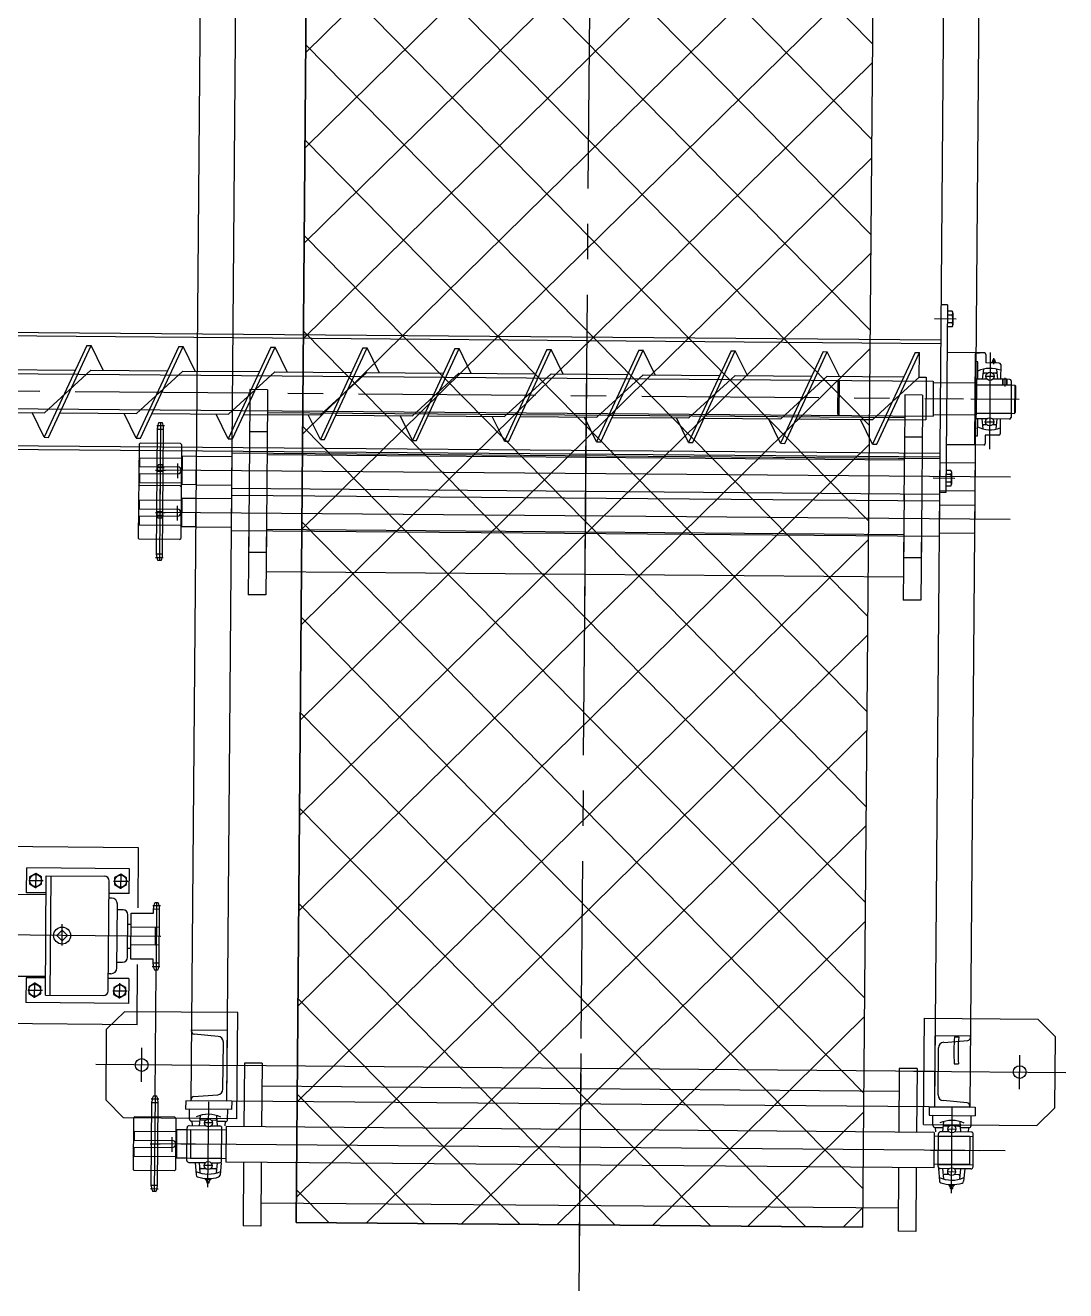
# Model space of a CAD drawing. Header units: millimetres. Extents: x 10462777 to 22643323, y 453826 to 1389191.
# Drawn here: x 11229375 to 11230844, y 600805 to 602592 of the extents above; entities that cross this region are included whole.
import ezdxf

# ---------------------------------------------------------------- set-up
doc = ezdxf.new("R2010")
doc.units = ezdxf.units.MM
doc.header["$LTSCALE"] = 200
doc.header["$MEASUREMENT"] = 0
doc.linetypes.add('CENTER', pattern=[2, 1.25, -0.25, 0.25, -0.25])
doc.layers.get('0').update_dxf_attribs({"linetype": 'CONTINUOUS'})
for name, color, linetype in [('1', 1, 'CENTER'), ('2', 2, 'CONTINUOUS'), ('4', 4, 'CONTINUOUS'), ('5', 4, 'CONTINUOUS'), ('CL', 3, 'CONTINUOUS'), ('panel', 4, 'CONTINUOUS')]:
    doc.layers.add(name, color=color, linetype=linetype)

# ---------------------------------------------------------------- blocks, each defined once
blk = doc.blocks.new('RS50-17NT')
for p, q in [((39.3, 0), (-39.3, 0)), ((-38.1, 0), (-38.1, -8.7)), ((-12.5, 0), (-12.5, -40)), ((12.5, 0), (12.5, -40)), ((38.1, 0), (38.1, -8.7)), ((-47.2, -2), (-47.2, -6.7)), ((-32.5, -8.7), (-39.3, -8.7)), ((-32.5, -40), (-32.5, -8.7)), ((39.3, -8.7), (32.5, -8.7)), ((32.5, -8.7), (32.5, -40)), ((47.2, -6.7), (47.2, -2)), ((32.5, -40), (-32.5, -40))]:
    blk.add_line(p, q)
for centre, start, end in [((-39.3, -16.9), 90, 117.8693), ((39.3, -16.9), 62.1307, 90), ((-39.3, 8.2), 242.1307, 270), ((39.3, 8.2), 270, 297.8693)]:
    blk.add_arc(centre, 16.9, start, end)
at = {"layer": '1'}
blk.add_line((-47.2, -4.4), (47.2, -4.4), dxfattribs=at)
at = {"layer": 'CL'}
for p, q in [((-43.2, 1), (-43.2, -9.7)), ((0, 2), (0, -42)), ((43.2, 1), (43.2, -9.7))]:
    blk.add_line(p, q, dxfattribs=at)
blk = doc.blocks.new('shot mc')
at = {"color": 2}
for p, q in [((13134439.1, -239345.8), (13134357.8, -249258.9)), ((13135239, -239352.3), (13135157.8, -249265.4))]:
    blk.add_line(p, q, dxfattribs=at)
for p, q in [((13134357.8, -249258.9), (13134374.6, -247217)), ((13135174.5, -247223.6), (13135157.8, -249265.4)), ((13134223.2, -247387), (13134209.2, -249086.9)), ((13134273.2, -247387.4), (13134259.2, -249087.3)), ((13135273.1, -247395.6), (13135259.2, -249095.5)), ((13135323.1, -247396), (13135309.2, -249095.9)), ((13135268.1, -248013), (13133472.1, -247998.3)), ((13134452, -248023.9), (13134391.9, -248153.4)), ((13134397.9, -248153.4), (13134458, -248023.9)), ((13134452, -248023.9), (13134458, -248023.9)), ((13134475, -248058.8), (13134458, -248023.9)), ((13134582, -248025), (13134521.9, -248154.5)), ((13134527.9, -248154.5), (13134588, -248025)), ((13134582, -248025), (13134588, -248025)), ((13134605, -248059.9), (13134588, -248025)), ((13134711.9, -248026), (13134651.9, -248155.5)), ((13134657.9, -248155.6), (13134717.9, -248026.1)), ((13134711.9, -248026), (13134717.9, -248026.1)), ((13134735, -248061), (13134717.9, -248026.1)), ((13134841.9, -248027.1), (13134781.9, -248156.6)), ((13134787.9, -248156.6), (13134847.9, -248027.1)), ((13134841.9, -248027.1), (13134847.9, -248027.1)), ((13134865, -248062), (13134847.9, -248027.1)), ((13134971.9, -248028.1), (13134911.9, -248157.7)), ((13134917.9, -248157.7), (13134977.9, -248028.2)), ((13134971.9, -248028.1), (13134977.9, -248028.2)), ((13134995, -248063.1), (13134977.9, -248028.2)), ((13135101.9, -248029.2), (13135041.9, -248158.7)), ((13135047.9, -248158.8), (13135107.9, -248029.3)), ((13135101.9, -248029.2), (13135107.9, -248029.3)), ((13135125, -248064.2), (13135107.9, -248029.3)), ((13134327.7, -248057.6), (13134435.9, -248058.5)), ((13134392.2, -248118.7), (13134457.7, -248058.7)), ((13134457.7, -248058.7), (13134565.9, -248059.6)), ((13134522.2, -248119.7), (13134587.7, -248059.8)), ((13134587.7, -248059.8), (13134695.9, -248060.6)), ((13134652.2, -248120.8), (13134717.7, -248060.8)), ((13134717.7, -248060.8), (13134825.9, -248061.7)), ((13134782.2, -248121.8), (13134847.7, -248061.9)), ((13134847.7, -248061.9), (13134955.9, -248062.8)), ((13134912.2, -248122.9), (13134977.7, -248062.9)), ((13134977.7, -248062.9), (13135085.9, -248063.8)), ((13135042.2, -248124), (13135107.6, -248064)), ((13135107.6, -248064), (13135157.6, -248064.4)), ((13134284, -248117.8), (13134392.2, -248118.7)), ((13134391.9, -248153.4), (13134374.8, -248118.5)), ((13134413.9, -248118.8), (13134522.2, -248119.7)), ((13134521.9, -248154.5), (13134504.8, -248119.6)), ((13134543.9, -248119.9), (13134652.2, -248120.8)), ((13134651.9, -248155.5), (13134634.8, -248120.6)), ((13134673.9, -248121), (13134782.2, -248121.8)), ((13134781.9, -248156.6), (13134764.8, -248121.7)), ((13134803.9, -248122), (13134912.2, -248122.9)), ((13134911.9, -248157.7), (13134894.8, -248122.8)), ((13134933.9, -248123.1), (13135042.2, -248124)), ((13135041.9, -248158.7), (13135024.8, -248123.8)), ((13135063.9, -248124.2), (13135157.2, -248124.9)), ((13134160.9, -248256.4), (13134161.8, -248137)), ((13134161.8, -248138.5), (13134170.5, -248138.5)), ((13134163.9, -248129.1), (13134168.6, -248129.2)), ((13134169.5, -248256.5), (13134170.5, -248137.1)), ((13134135.8, -248160), (13134134.7, -248292.6)), ((13134137.3, -248158.5), (13134135.8, -248160)), ((13134195.8, -248160.5), (13134194.3, -248159)), ((13134195.8, -248160.5), (13134194.7, -248293.1)), ((13134391.9, -248153.4), (13134397.9, -248153.4)), ((13134521.9, -248154.5), (13134527.9, -248154.5)), ((13134651.9, -248155.5), (13134657.9, -248155.6)), ((13134781.9, -248156.6), (13134787.9, -248156.6)), ((13134911.9, -248157.7), (13134917.9, -248157.7)), ((13135041.9, -248158.7), (13135047.9, -248158.8)), ((13135266.7, -248178.2), (13133470.8, -248163.5)), ((13134196.7, -248177), (13134195.7, -248178)), ((13134196.7, -248177), (13134196.4, -248217)), ((13134216.7, -248177.2), (13134196.7, -248177)), ((13134160.4, -248316), (13134161.3, -248196.7)), ((13134161.3, -248198.1), (13134170, -248198.2)), ((13134163.4, -248188.8), (13134168.1, -248188.8)), ((13134169.1, -248316.1), (13134170, -248196.7)), ((13134196.4, -248217), (13134195.4, -248216)), ((13134136.9, -248218.1), (13134135.3, -248219.6)), ((13134195.3, -248220.1), (13134193.9, -248218.6)), ((13134216.4, -248217.2), (13134196.4, -248217)), ((13134196.2, -248236.6), (13134195.2, -248237.6)), ((13134196.2, -248236.6), (13134195.9, -248276.6)), ((13134216.2, -248236.8), (13134196.2, -248236.6)), ((13134160.9, -248255), (13134169.6, -248255)), ((13134167.5, -248264.4), (13134162.7, -248264.3)), ((13134195.9, -248276.6), (13134194.9, -248275.6)), ((13134215.9, -248276.8), (13134195.9, -248276.6)), ((13134136.2, -248294.1), (13134134.7, -248292.6)), ((13134193.2, -248294.6), (13134194.7, -248293.1)), ((13134160.4, -248314.6), (13134169.1, -248314.7)), ((13134167, -248324), (13134162.3, -248324)), ((13134135.2, -248729.6), (13133915.2, -248727.8)), ((13134134.5, -248814.6), (13134135.2, -248729.6)), ((13133977.1, -248793.3), (13133977.4, -248758.3)), ((13134122.4, -248759.5), (13133977.4, -248758.3)), ((13134003.5, -248937.8), (13134004.8, -248769.2)), ((13134004.8, -248769.2), (13134086.7, -248769.8)), ((13134004.8, -248769.2), (13134086.7, -248769.8)), ((13134010.4, -248937.9), (13134011.8, -248769.2)), ((13134122.1, -248794.5), (13134122.4, -248759.5)), ((13134092.3, -248931.6), (13134093.5, -248776.8)), ((13133956.1, -248795.4), (13134004.6, -248795.8)), ((13134004.6, -248793.5), (13133977.1, -248793.3)), ((13134122.1, -248794.5), (13134093.4, -248794.2)), ((13134097, -248800.9), (13134093.4, -248800.9)), ((13134104.6, -248899.3), (13134105.3, -248809.4)), ((13134113.3, -248817.4), (13134105.2, -248817.3)), ((13134119.6, -248884.3), (13134120.1, -248824.4)), ((13134120, -248837.4), (13134124.3, -248837.5)), ((13134119.7, -248871.5), (13134124, -248871.5)), ((13134104.6, -248891.1), (13134112.7, -248891.2)), ((13134133.1, -248979.6), (13134133.8, -248894.6)), ((13133955.2, -248910.8), (13134003.7, -248911.2)), ((13133976.2, -248913.3), (13133975.9, -248948.3)), ((13134003.7, -248913.5), (13133976.2, -248913.3)), ((13134096.1, -248907.6), (13134092.5, -248907.6)), ((13134121.2, -248914.5), (13134092.4, -248914.2)), ((13134121.2, -248914.5), (13134120.9, -248949.5)), ((13134120.9, -248949.5), (13133975.9, -248948.3)), ((13134003.5, -248937.8), (13134085.3, -248938.5)), ((13134003.5, -248937.8), (13134085.3, -248938.5)), ((13134090.1, -248986), (13134115.3, -248961.2)), ((13134275.3, -248962.5), (13134115.3, -248961.2)), ((13134274, -249112.5), (13134275.3, -248962.5)), ((13134133.1, -248979.6), (13133783.1, -248976.7)), ((13135244, -249120.4), (13135245.2, -248970.4)), ((13135245.2, -248970.4), (13135405.2, -248971.7)), ((13135430, -248996.9), (13135405.2, -248971.7)), ((13134089.2, -249085.9), (13134090.1, -248986)), ((13134210, -248988.8), (13134210.1, -248986.9)), ((13134210.1, -248986.9), (13134260.1, -248987.3)), ((13134247.7, -248996.1), (13134213.7, -248992.8)), ((13134260.1, -248987.3), (13134259.2, -249087.3)), ((13135260, -248995.5), (13135259.2, -249095.5)), ((13135310, -248995.9), (13135260, -248995.5)), ((13135272.3, -249004.5), (13135306.3, -249001.8)), ((13135310, -248997.8), (13135310, -248995.9)), ((13135429.2, -249096.9), (13135430, -248996.9)), ((13134254.4, -249070.5), (13134254.9, -249004.1)), ((13135264.3, -249078.8), (13135264.9, -249012.4)), ((13135259.6, -249045.5), (13134259.6, -249037.3)), ((13134089.2, -249085.9), (13134114, -249111.2)), ((13134153.1, -249207.4), (13134154, -249088)), ((13134154, -249089.4), (13134162.7, -249089.5)), ((13134156.1, -249080.1), (13134160.8, -249080.1)), ((13134161.8, -249207.4), (13134162.7, -249088.1)), ((13134201.7, -249086.9), (13134201.6, -249098.9)), ((13134266.7, -249087.4), (13134201.7, -249086.9)), ((13134209.2, -249086.9), (13134209.3, -249085.1)), ((13135309.2, -249095.9), (13134209.2, -249086.9)), ((13134259.2, -249087.3), (13134209.2, -249086.9)), ((13134212.9, -249081.1), (13134247, -249078.4)), ((13134266.7, -249087.4), (13134266.6, -249099.4)), ((13135305.6, -249090.1), (13135271.6, -249086.8)), ((13134129.5, -249109.5), (13134128, -249111)), ((13134188, -249111.5), (13134186.5, -249109.9)), ((13134266.6, -249099.4), (13134201.6, -249098.9)), ((13135251.7, -249095.5), (13135251.6, -249107.5)), ((13135251.6, -249107.5), (13135316.6, -249108)), ((13135251.7, -249095.5), (13135316.7, -249096)), ((13135259.2, -249095.5), (13135309.2, -249095.9)), ((13135309.2, -249095.9), (13135309.2, -249094.1)), ((13135316.7, -249096), (13135316.6, -249108)), ((13135429.2, -249096.9), (13135404, -249121.7)), ((13134274, -249112.5), (13134114, -249111.2)), ((13134128, -249111), (13134127.4, -249184)), ((13134188, -249111.5), (13134187.4, -249184.5)), ((13134188.9, -249128), (13134187.9, -249129)), ((13134188.9, -249128), (13134188.6, -249168)), ((13134203.7, -249128.1), (13134188.9, -249128)), ((13135244, -249120.4), (13135404, -249121.7)), ((13134188.6, -249168), (13134187.6, -249167)), ((13134203.4, -249168.1), (13134188.6, -249168)), ((13134128.9, -249185.5), (13134127.4, -249184)), ((13134185.9, -249185.9), (13134187.4, -249184.5)), ((13134153.1, -249205.9), (13134161.8, -249206)), ((13134159.7, -249215.3), (13134155, -249215.3)), ((13135157.8, -249265.4), (13134357.8, -249258.9))]:
    blk.add_line(p, q)
at = {"color": 3}
for p, q in [((13135316.9, -248033), (13135315.9, -248159)), ((13135329.9, -248031.1), (13135318.9, -248031)), ((13135331.9, -248033.1), (13135331.8, -248045.1)), ((13135320.6, -248043.5), (13135316.8, -248043.4)), ((13135320.4, -248068), (13135320.6, -248043.5)), ((13135328.6, -248053.8), (13135326.8, -248068.1)), ((13135350.8, -248045.3), (13135331.8, -248045.1)), ((13135340.3, -248045.2), (13135340.3, -248044.3)), ((13135340.6, -248044), (13135343.2, -248044.1)), ((13135341.7, -248044.3), (13135341.7, -248045.2)), ((13135342.4, -248040.2), (13135343.2, -248040.2)), ((13135344, -248040.2), (13135343.2, -248040.2)), ((13135345.8, -248044.1), (13135343.2, -248044.1)), ((13135344.6, -248044.3), (13135344.6, -248045.2)), ((13135346, -248045.2), (13135346, -248044.3)), ((13135346.8, -248053.8), (13135348.4, -248068.2)), ((13135352.8, -248047.3), (13135352.6, -248068.3)), ((13135318.6, -248068), (13135318.6, -248076)), ((13135333.7, -248068.1), (13135318.6, -248068)), ((13135333.7, -248059.7), (13135329.6, -248059.7)), ((13135355.6, -248068.3), (13135341.6, -248068.2)), ((13135345.8, -248059.8), (13135341.7, -248059.8)), ((13135355.6, -248076.3), (13135355.6, -248067.7)), ((13135355.6, -248067.7), (13135361.5, -248067.7)), ((13135356.2, -248076.3), (13135356.2, -248067.7)), ((13135360.9, -248067.7), (13135360.8, -248076.3)), ((13135361.5, -248067.7), (13135361.4, -248076.3)), ((13135365.8, -248068.4), (13135361.5, -248068.3)), ((13135367.8, -248070.4), (13135367.4, -248122.4)), ((13135367.8, -248076.4), (13135316.6, -248076)), ((13135367.4, -248116.4), (13135316.2, -248116)), ((13135318.2, -248124), (13135318.2, -248116)), ((13135333.2, -248124.1), (13135318.2, -248124)), ((13135320, -248124), (13135319.8, -248148.5)), ((13135327.9, -248138.3), (13135326.4, -248124.1)), ((13135365.4, -248124.4), (13135341.1, -248124.2)), ((13135346.2, -248138.6), (13135348, -248124.2)), ((13135352.2, -248124.3), (13135352, -248145.3)), ((13135333.1, -248132.5), (13135329, -248132.5)), ((13135345.2, -248132.6), (13135341.1, -248132.6)), ((13135319.8, -248148.5), (13135316, -248148.5)), ((13135328.9, -248161.1), (13135317.9, -248161)), ((13135331, -248147.1), (13135330.9, -248159.1)), ((13135350, -248147.3), (13135331, -248147.1)), ((13134207, -249112.9), (13134207.1, -249098.9)), ((13134261.1, -249099.4), (13134207.1, -249098.9)), ((13134221.2, -249122.2), (13134222.6, -249107.6)), ((13134246.7, -249122.4), (13134245.5, -249107.8)), ((13134261, -249113.4), (13134261.1, -249099.4)), ((13135257, -249121.5), (13135257.1, -249107.5)), ((13135257.1, -249107.5), (13135311.1, -249108)), ((13135311, -249122), (13135311.1, -249108)), ((13134203.3, -249171.1), (13134203.7, -249125.1)), ((13134206.7, -249122.1), (13134230.2, -249122.3)), ((13134221.8, -249116), (13134210, -249115.9)), ((13134210.4, -249115.9), (13134210.9, -249122.1)), ((13134224.2, -249114), (13134230.3, -249114.1)), ((13134237.7, -249122.4), (13134249.9, -249122.5)), ((13134237.7, -249122.4), (13134249.9, -249122.5)), ((13134237.8, -249114.1), (13134243.9, -249114.2)), ((13134258, -249116.3), (13134246.2, -249116.2)), ((13134252.5, -249171.5), (13134252.9, -249125.5)), ((13134257.6, -249116.3), (13134257, -249122.5)), ((13135260, -249124.5), (13135271.8, -249124.6)), ((13135260.4, -249124.5), (13135260.9, -249130.8)), ((13135271.2, -249130.8), (13135272.6, -249116.2)), ((13135280.2, -249122.7), (13135274.1, -249122.6)), ((13135293.8, -249122.8), (13135287.7, -249122.7)), ((13135296.7, -249131), (13135295.5, -249116.4)), ((13135296.2, -249124.8), (13135308, -249124.9)), ((13135307.5, -249124.9), (13135306.9, -249131.1)), ((13134252.9, -249128.5), (13134203.7, -249128.1)), ((13135264.5, -249179.8), (13135264.9, -249133.8)), ((13135264.9, -249136.8), (13135314.1, -249137.2)), ((13135280.2, -249130.9), (13135267.9, -249130.8)), ((13135280.2, -249130.9), (13135267.9, -249130.8)), ((13135311.1, -249131.2), (13135287.7, -249131)), ((13135313.7, -249180.2), (13135314.1, -249134.2)), ((13134252.6, -249168.5), (13134203.4, -249168.1)), ((13134206.3, -249174.1), (13134229.8, -249174.3)), ((13134215, -249174.2), (13134216.4, -249191.7)), ((13134220.8, -249174.2), (13134221.9, -249188.9)), ((13134237.3, -249174.4), (13134249.5, -249174.5)), ((13134246.3, -249174.4), (13134244.9, -249189.1)), ((13134252, -249174.5), (13134250.3, -249192)), ((13135264.5, -249176.8), (13135313.7, -249177.2)), ((13134223.6, -249182.5), (13134229.7, -249182.6)), ((13134229.4, -249196.6), (13134229.4, -249197.8)), ((13134229.7, -249198.1), (13134233.3, -249198.1)), ((13134231.3, -249197.8), (13134231.3, -249196.7)), ((13134236.9, -249198.2), (13134233.3, -249198.1)), ((13134235.4, -249197.9), (13134235.4, -249196.8)), ((13134237.2, -249182.6), (13134243.3, -249182.7)), ((13134237.2, -249196.6), (13134237.2, -249197.9)), ((13135265, -249182.8), (13135266.4, -249200.3)), ((13135279.7, -249182.9), (13135267.5, -249182.8)), ((13135270.7, -249182.8), (13135271.9, -249197.5)), ((13135279.7, -249191.2), (13135273.6, -249191.1)), ((13135310.7, -249183.2), (13135287.2, -249183)), ((13135293.3, -249191.3), (13135287.2, -249191.2)), ((13135296.2, -249183), (13135294.8, -249197.7)), ((13135302, -249183.1), (13135300.3, -249200.6)), ((13134232.1, -249203.4), (13134233.2, -249203.4)), ((13134234.3, -249203.4), (13134233.2, -249203.4)), ((13135279.5, -249205.2), (13135279.5, -249206.4)), ((13135279.8, -249206.7), (13135283.3, -249206.7)), ((13135281.2, -249206.4), (13135281.3, -249205.4)), ((13135282.2, -249212), (13135283.3, -249212)), ((13135286.9, -249206.8), (13135283.3, -249206.7)), ((13135284.4, -249212), (13135283.3, -249212)), ((13135285.3, -249206.5), (13135285.3, -249205.4)), ((13135287.2, -249205.2), (13135287.2, -249206.5))]:
    blk.add_line(p, q, dxfattribs=at)
at = {"color": 1}
for p, q in [((13135337.9, -248030.5), (13135336.8, -248167)), ((13135343.2, -248047), (13135343.2, -248038.4)), ((13134767.6, -248069.2), (13134765.4, -248334.2)), ((13135330.7, -248063.9), (13135344.7, -248064)), ((13135358.6, -248066.4), (13135358.5, -248078.4)), ((13135310.7, -248095.9), (13135379.1, -248096.5)), ((13134767.1, -248128.8), (13134764.9, -248393.8)), ((13135330.1, -248128.3), (13135344.1, -248128.4)), ((13135366.7, -248206.6), (13134166.3, -248196.8)), ((13135366.2, -248266.2), (13134165.8, -248256.4)), ((13134139.5, -249060.4), (13134139.8, -249012.4)), ((13134759.8, -249020.1), (13134757.6, -249285.1)), ((13134289.6, -249037.6), (13134074.7, -249035.8)), ((13135379.4, -249070.5), (13135379.8, -249022.5)), ((13135229.6, -249045.3), (13135444.6, -249047.1)), ((13134233.2, -249208.8), (13134234.2, -249088.3)), ((13135283.2, -249217.4), (13135284.2, -249096.9)), ((13134240.2, -249118.3), (13134227.8, -249118.2)), ((13135277.7, -249126.8), (13135290.1, -249126.9)), ((13135358.9, -249157.6), (13134158.5, -249147.7)), ((13134263.7, -249148.6), (13134194.7, -249148)), ((13135253.7, -249156.7), (13135322.7, -249157.3)), ((13134239.7, -249178.5), (13134227.3, -249178.4)), ((13135277.3, -249187), (13135289.7, -249187.1))]:
    blk.add_line(p, q, dxfattribs=at)
at = {"color": 7, "linetype": 'Continuous'}
for p, q in [((13134194.3, -248159), (13134137.3, -248158.5)), ((13134193.9, -248218.6), (13134136.9, -248218.1)), ((13134193.2, -248294.6), (13134136.2, -248294.1)), ((13134186.5, -249109.9), (13134129.5, -249109.5)), ((13134185.9, -249185.9), (13134128.9, -249185.5))]:
    blk.add_line(p, q, dxfattribs=at)
at = {"color": 2, "linetype": 'CENTER'}
blk.add_line((13134027.1, -248867.6), (13134027.3, -248837.4), dxfattribs=at)
for points in [[(13133989.9, -248766.1), (13133981.3, -248770.9), (13133981.3, -248780.7), (13133989.7, -248785.7), (13133998.2, -248780.9), (13133998.3, -248771)], [(13134109.9, -248767.1), (13134101.3, -248771.9), (13134101.3, -248781.7), (13134109.7, -248786.7), (13134118.2, -248781.8), (13134118.3, -248772)], [(13134034.9, -248853.8), (13134027.2, -248861.3), (13134019.6, -248853.6), (13134027.3, -248846)], [(13133988.6, -248921.1), (13133980.1, -248925.9), (13133980, -248935.7), (13133988.4, -248940.7), (13133997, -248935.8), (13133997, -248926)], [(13134108.6, -248922.1), (13134100.1, -248926.9), (13134100, -248936.7), (13134108.4, -248941.7), (13134117, -248936.8), (13134117, -248927)]]:
    blk.add_lwpolyline(points, close=True)
at = {"color": 3}
for centre, radius in [((13135337.7, -248064), 5.77), ((13135337.1, -248128.3), 5.77), ((13134234, -249118.2), 5.57), ((13135283.9, -249126.8), 5.57), ((13134233.5, -249178.5), 5.57), ((13135283.5, -249187.1), 5.57)]:
    blk.add_circle(centre, radius, dxfattribs=at)
for centre, radius in [((13133989.8, -248775.9), 8.49), ((13134109.8, -248776.9), 8.49), ((13134027.2, -248853.7), 12), ((13133988.5, -248930.9), 8.49), ((13134108.5, -248931.9), 8.49), ((13134139.6, -249036.4), 9), ((13135379.6, -249046.5), 9)]:
    blk.add_circle(centre, radius)
for centre, radius, start, end in [((13135318.9, -248033), 2, 89.5305, 179.5305), ((13135329.9, -248033.1), 2, 359.5305, 89.5305), ((13135337.8, -248094.2), 41.4, 68.7963, 114.6758), ((13135340.6, -248044.3), 0.22, 89.5305, 179.5305), ((13135331.7, -248039), 10.7, 331.9998, 353.5358), ((13135341.5, -248044.3), 0.22, 359.5305, 89.5305), ((13135342, -248044.3), 0.22, 89.5305, 179.5305), ((13135354.7, -248039.2), 10.7, 185.5252, 207.0612), ((13135344.4, -248044.3), 0.22, 359.5305, 89.5305), ((13135344.9, -248044.3), 0.22, 89.5305, 179.5305), ((13135345.8, -248044.3), 0.22, 359.5305, 89.5305), ((13135350.8, -248047.3), 2, 359.5305, 89.5305), ((13135329.6, -248058.2), 1.5, 172.8373, 269.5305), ((13135345.8, -248058.3), 1.5, 269.5305, 6.2237), ((13135365.8, -248070.4), 2, 359.5305, 89.5305), ((13135365.4, -248122.4), 2, 269.5305, 359.5305), ((13135337.7, -248098.1), 41.4, 244.3851, 290.2646), ((13135329, -248134), 1.5, 89.5305, 186.2237), ((13135345.2, -248134.1), 1.5, 352.8373, 89.5305), ((13135350, -248145.3), 2, 269.5305, 359.5305), ((13135317.9, -248159), 2, 179.5305, 269.5305), ((13135328.9, -248159.1), 2, 269.5305, 359.5305), ((13134233.7, -249148.3), 42.2, 65.2192, 113.8417), ((13134206.7, -249125.1), 3, 89.5305, 179.5305), ((13134210, -249112.9), 3, 179.5305, 269.5305), ((13134224.2, -249112), 2, 174.5305, 269.5305), ((13134243.9, -249112.2), 2, 269.5305, 4.5305), ((13134249.9, -249125.5), 3, 359.5305, 89.5305), ((13134258, -249113.3), 3, 269.5305, 359.5305), ((13135260, -249121.5), 3, 179.5305, 269.5305), ((13135283.7, -249156.9), 42.2, 65.2192, 113.8417), ((13135274.1, -249120.6), 2, 174.5305, 269.5305), ((13135293.8, -249120.8), 2, 269.5305, 4.5305), ((13135308, -249121.9), 3, 269.5305, 359.5305), ((13135267.9, -249133.8), 3, 89.5305, 179.5305), ((13135311.1, -249134.2), 3, 359.5305, 89.5305), ((13134206.3, -249171.1), 3, 179.5305, 269.5305), ((13134249.5, -249171.5), 3, 269.5305, 359.5305), ((13135267.5, -249179.8), 3, 179.5305, 269.5305), ((13135310.7, -249180.2), 3, 269.5305, 359.5305), ((13134233.7, -249148.3), 42.2, 245.2192, 293.8417), ((13134219.4, -249191.5), 3, 184.5305, 251.6641), ((13134233.7, -249148.3), 48.5, 251.6641, 287.3968), ((13134223.6, -249184.5), 2, 89.5305, 184.5305), ((13134229.7, -249197.8), 0.3, 179.5305, 269.5305), ((13134217.6, -249204.8), 14.7, 5.5252, 27.0612), ((13134231, -249197.8), 0.3, 269.5305, 359.5305), ((13134231.6, -249197.8), 0.3, 179.5305, 269.5305), ((13134248.9, -249205), 14.7, 151.9998, 173.5358), ((13134235.1, -249197.9), 0.3, 269.5305, 359.5305), ((13134235.7, -249197.9), 0.3, 179.5305, 269.5305), ((13134236.9, -249197.9), 0.3, 269.5305, 359.5305), ((13134243.3, -249184.7), 2, 354.5305, 89.5305), ((13134247.3, -249191.7), 3, 287.3968, 354.5305), ((13135283.7, -249156.9), 42.2, 245.2192, 293.8417), ((13135273.6, -249193.1), 2, 89.5305, 184.5305), ((13135293.3, -249193.3), 2, 354.5305, 89.5305), ((13134234.3, -249199.8), 0.3, 269.5305, 359.5305), ((13135269.4, -249200.1), 3, 184.5305, 251.6641), ((13135283.7, -249156.9), 48.5, 251.6641, 287.3968), ((13135279.8, -249206.4), 0.3, 179.5305, 269.5305), ((13135267.6, -249213.4), 14.7, 5.5252, 27.0612), ((13135280.9, -249206.4), 0.3, 269.5305, 359.5305), ((13135281.5, -249206.4), 0.3, 179.5305, 269.5305), ((13135282.3, -249208.4), 0.3, 179.5305, 269.5305), ((13135299, -249213.6), 14.7, 151.9998, 173.5358), ((13135285, -249206.5), 0.3, 269.5305, 359.5305), ((13135285.6, -249206.5), 0.3, 179.5305, 269.5305), ((13135286.9, -249206.5), 0.3, 269.5305, 359.5305), ((13135297.3, -249200.3), 3, 287.3968, 354.5305)]:
    blk.add_arc(centre, radius, start, end, dxfattribs=at)
for centre, radius, start, end in [((13134178.7, -248137.2), 16.9, 151.6612, 179.5305), ((13134153.6, -248136.9), 16.9, 359.5305, 27.3997), ((13134178.2, -248196.8), 16.9, 151.6612, 179.5305), ((13134153.1, -248196.6), 16.9, 359.5305, 27.3997), ((13134177.7, -248256.5), 16.9, 179.5305, 207.3997), ((13134152.7, -248256.3), 16.9, 331.6612, 359.5305), ((13134177.3, -248316.2), 16.9, 179.5305, 207.3997), ((13134152.2, -248316), 16.9, 331.6612, 359.5305), ((13134086.6, -248776.8), 6.92, 359.5305, 89.5305), ((13134096.9, -248809.3), 8.39, 359.5305, 89.5305), ((13134113.2, -248824.3), 6.92, 359.5305, 89.5305), ((13134112.7, -248884.3), 6.92, 269.5305, 359.5305), ((13134096.2, -248899.2), 8.39, 269.5305, 359.5305), ((13134085.4, -248931.6), 6.92, 269.5305, 359.5305), ((13134214, -248988.8), 4, 179.5299, 264.5279), ((13134246.9, -249004), 8, 359.5299, 84.5279), ((13135306, -248997.8), 4, 274.533, 359.531), ((13135272.9, -249012.4), 8, 94.533, 179.531), ((13134246.4, -249070.4), 8, 274.533, 359.531), ((13134170.9, -249088.1), 16.9, 151.6612, 179.5305), ((13134145.8, -249087.9), 16.9, 359.5305, 27.3997), ((13134213.3, -249085.1), 4, 94.533, 179.531), ((13135272.3, -249078.8), 8, 179.5299, 264.5279), ((13135305.2, -249094), 4, 359.5299, 84.5279), ((13134170, -249207.5), 16.9, 179.5305, 207.3997), ((13134144.9, -249207.3), 16.9, 331.6612, 359.5305)]:
    blk.add_arc(centre, radius, start, end)
at = {"layer": '1'}
for p, q in [((13134840.7, -239149.2), (13134757.1, -249355.1)), ((13135289.8, -247983.3), (13135259.3, -247983)), ((13133245.8, -248079), (13135300.1, -248095.8)), ((13134166.2, -248129.2), (13134165.1, -248264.3)), ((13134165.8, -248188.8), (13134164.6, -248324)), ((13134190.4, -248207.9), (13134190.6, -248187.3)), ((13135288, -248208.2), (13135257.5, -248208)), ((13134190, -248267.5), (13134190.1, -248246.9)), ((13133989.9, -248765.4), (13133989.7, -248786.7)), ((13134109.9, -248766.4), (13134109.7, -248787.7)), ((13133980, -248775.8), (13134000.6, -248776)), ((13134100, -248776.8), (13134120.6, -248777)), ((13134165.5, -248854.8), (13133741, -248851.3)), ((13134158.4, -249080.1), (13134159.9, -248902)), ((13133978.7, -248930.8), (13133999.3, -248931)), ((13133988.4, -248941.4), (13133988.6, -248920.1)), ((13134108.4, -248942.4), (13134108.6, -248921.1)), ((13134098.7, -248931.8), (13134119.3, -248931.9)), ((13134158.4, -249080.1), (13134157.3, -249215.3)), ((13134182.6, -249158.9), (13134182.8, -249138.2))]:
    blk.add_line(p, q, dxfattribs=at)
at = {"layer": '2'}
for p, q in [((13135277.5, -247963.2), (13135268.5, -247963.1)), ((13135277.5, -247963.2), (13135275.3, -248228.1)), ((13135268, -248018), (13133472.1, -248003.3)), ((13134062, -248020.7), (13134001.9, -248150.2)), ((13134007.9, -248150.3), (13134068, -248020.7)), ((13134062, -248020.7), (13134068, -248020.7)), ((13134085.1, -248055.6), (13134068, -248020.7)), ((13134192, -248021.8), (13134131.9, -248151.3)), ((13134137.9, -248151.3), (13134198, -248021.8)), ((13134192, -248021.8), (13134198, -248021.8)), ((13134215.1, -248056.7), (13134198, -248021.8)), ((13134322, -248022.8), (13134261.9, -248152.3)), ((13134267.9, -248152.4), (13134328, -248022.9)), ((13134322, -248022.8), (13134328, -248022.9)), ((13134345.1, -248057.8), (13134328, -248022.9)), ((13135231.9, -248030.3), (13135171.9, -248159.8)), ((13135177.9, -248159.8), (13135237.9, -248030.3)), ((13135231.9, -248030.3), (13135237.9, -248030.3)), ((13135237.6, -248065.1), (13135237.9, -248030.3)), ((13135318.9, -248031), (13135276.9, -248030.6)), ((13135316.9, -248031), (13135322.9, -248031)), ((13133937.7, -248054.4), (13134045.9, -248055.3)), ((13134002.2, -248115.5), (13134067.7, -248055.5)), ((13134067.7, -248055.5), (13134175.9, -248056.4)), ((13133472.7, -248056.1), (13135257.6, -248070.7)), ((13134132.2, -248116.5), (13134197.7, -248056.6)), ((13134197.7, -248056.6), (13134305.9, -248057.4)), ((13134262.2, -248117.6), (13134327.7, -248057.6)), ((13135122.6, -248071.6), (13135122.2, -248117.1)), ((13135122.6, -248071.6), (13135124.6, -248069.7)), ((13135124.6, -248069.7), (13135124.2, -248119.2)), ((13135157.6, -248064.4), (13135215.9, -248064.9)), ((13135172.2, -248125), (13135237.6, -248065.1)), ((13135237.6, -248065.1), (13135247.6, -248065.2)), ((13135257.6, -248070.7), (13135257.2, -248120.2)), ((13135257.6, -248073), (13135318.6, -248073.5)), ((13135318.6, -248073.5), (13135318.2, -248118.5)), ((13134292.5, -248082.8), (13134291.7, -248172.8)), ((13134317.5, -248083), (13134292.5, -248082.8)), ((13134317.5, -248083), (13134316.7, -248173)), ((13135217.4, -248090.4), (13135216.7, -248180.4)), ((13135242.4, -248090.6), (13135217.4, -248090.4)), ((13135242.4, -248090.6), (13135241.7, -248180.6)), ((13135318.6, -248076), (13135372.6, -248076.4)), ((13135372.6, -248076.4), (13135372.2, -248116.4)), ((13135372.6, -248076.4), (13135373.5, -248077.4)), ((13135373.5, -248077.4), (13135373.2, -248115.4)), ((13133472.3, -248105.6), (13135257.2, -248120.2)), ((13133894, -248114.6), (13134002.2, -248115.5)), ((13134001.9, -248150.2), (13133984.8, -248115.3)), ((13134024, -248115.6), (13134132.2, -248116.5)), ((13134131.9, -248151.3), (13134114.8, -248116.4)), ((13134154, -248116.7), (13134262.2, -248117.6)), ((13134261.9, -248152.3), (13134244.8, -248117.4)), ((13135217.2, -248122.9), (13134317.2, -248115.5)), ((13135122.2, -248117.1), (13135124.2, -248119.2)), ((13135171.9, -248159.8), (13135154.8, -248124.9)), ((13135157.2, -248124.9), (13135172.2, -248125)), ((13135193.9, -248125.2), (13135247.1, -248125.7)), ((13135257.2, -248118), (13135318.2, -248118.5)), ((13135318.2, -248116), (13135372.2, -248116.4)), ((13135372.2, -248116.4), (13135373.2, -248115.4)), ((13134292, -248142.4), (13134291.2, -248232.4)), ((13134317, -248142.6), (13134292, -248142.4)), ((13134317, -248142.6), (13134316.2, -248232.6)), ((13135266.8, -248173.2), (13133470.8, -248158.5)), ((13134001.9, -248150.2), (13134007.9, -248150.3)), ((13134131.9, -248151.3), (13134137.9, -248151.3)), ((13134261.9, -248152.3), (13134267.9, -248152.4)), ((13135171.9, -248159.8), (13135177.9, -248159.8)), ((13135216.9, -248150), (13135216.2, -248240)), ((13135241.9, -248150.2), (13135216.9, -248150)), ((13135241.9, -248150.2), (13135241.2, -248240.2)), ((13135317.9, -248161), (13135275.9, -248160.6)), ((13134136.7, -248179), (13134135.7, -248180)), ((13134136.7, -248179), (13134136.6, -248191.5)), ((13134136.7, -248179), (13134195.7, -248179.5)), ((13134216.5, -248177.2), (13134216.2, -248217.2)), ((13134266.7, -248177.6), (13134216.5, -248177.2)), ((13134266.7, -248172.6), (13134266.3, -248222.6)), ((13135266.7, -248180.8), (13134266.7, -248172.6)), ((13135216.7, -248182.5), (13134316.7, -248175.1)), ((13135266.7, -248180.8), (13135266.3, -248230.8)), ((13134135.6, -248191.5), (13134190.6, -248191.9)), ((13135266.7, -248185.8), (13135316.9, -248186.2)), ((13135316.9, -248186.2), (13135316.5, -248226.2)), ((13134136.4, -248214), (13134135.4, -248213)), ((13134135.5, -248201.5), (13134190.5, -248201.9)), ((13134136.5, -248201.5), (13134136.4, -248214)), ((13134136.4, -248214), (13134195.4, -248214.5)), ((13134216.2, -248217.2), (13134266.4, -248217.6)), ((13134266.2, -248232.2), (13134265.8, -248282.2)), ((13135266.2, -248240.4), (13134266.2, -248232.2)), ((13135266.3, -248230.8), (13134266.3, -248222.6)), ((13134291.3, -248222.8), (13134290.6, -248312.8)), ((13134316.3, -248223), (13134315.6, -248313)), ((13135216.3, -248230.4), (13135215.6, -248320.4)), ((13135241.3, -248230.6), (13135240.6, -248320.6)), ((13135316.5, -248226.2), (13135266.3, -248225.8)), ((13135275.3, -248228.1), (13135266.3, -248228.1)), ((13134135.1, -248251.1), (13134190.1, -248251.6)), ((13134136.2, -248238.6), (13134135.2, -248239.6)), ((13134136.2, -248238.6), (13134136.1, -248251.1)), ((13134136.2, -248238.6), (13134195.2, -248239.1)), ((13134216, -248236.8), (13134215.7, -248276.8)), ((13134266.2, -248237.2), (13134216, -248236.8)), ((13135266.2, -248240.4), (13135265.8, -248290.4)), ((13135266.2, -248245.4), (13135316.4, -248245.8)), ((13135316.4, -248245.8), (13135316, -248285.8)), ((13134135, -248261.1), (13134190, -248261.6)), ((13134136, -248261.1), (13134135.9, -248273.6)), ((13134135.9, -248273.6), (13134134.9, -248272.6)), ((13134135.9, -248273.6), (13134194.9, -248274.1)), ((13134215.7, -248276.8), (13134265.9, -248277.2)), ((13135265.8, -248290.4), (13134265.8, -248282.2)), ((13134290.8, -248282.4), (13134290.1, -248372.4)), ((13134315.8, -248282.6), (13134315.1, -248372.6)), ((13135215.8, -248287.9), (13134315.8, -248280.5)), ((13135316, -248285.8), (13135265.8, -248285.4)), ((13135215.8, -248290), (13135215.1, -248380)), ((13135240.8, -248290.2), (13135240.1, -248380.2)), ((13134315.6, -248313), (13134290.6, -248312.8)), ((13135240.6, -248320.6), (13135215.6, -248320.4)), ((13135215.3, -248347.5), (13134315.4, -248340.1)), ((13134315.1, -248372.6), (13134290.1, -248372.4)), ((13135240.1, -248380.2), (13135215.1, -248380)), ((13134159.2, -248842.3), (13134124.3, -248842)), ((13134159, -248867.3), (13134159.2, -248842.3)), ((13134159, -248867.3), (13134124, -248867)), ((13134284.7, -249033.7), (13134283.9, -249123.7)), ((13134309.7, -249034), (13134284.7, -249033.7)), ((13134309.7, -249034), (13134308.9, -249123.9)), ((13135209.6, -249041.3), (13135208.9, -249131.3)), ((13135234.6, -249041.5), (13135209.6, -249041.3)), ((13135234.6, -249041.5), (13135233.9, -249131.5)), ((13135209.4, -249073.8), (13134309.4, -249066.5)), ((13134258.9, -249123.5), (13134258.5, -249173.5)), ((13135258.9, -249131.7), (13134258.9, -249123.5)), ((13134127.8, -249142.5), (13134182.8, -249142.9)), ((13134128.9, -249130), (13134127.9, -249131)), ((13134128.9, -249130), (13134128.8, -249142.5)), ((13134128.9, -249130), (13134187.9, -249130.5)), ((13134208.7, -249128.1), (13134208.4, -249168.1)), ((13134258.9, -249128.5), (13134208.7, -249128.1)), ((13135258.9, -249131.7), (13135258.5, -249181.7)), ((13135258.9, -249136.7), (13135309.1, -249137.1)), ((13135309.1, -249137.1), (13135308.7, -249177.1)), ((13134127.7, -249152.5), (13134182.7, -249152.9)), ((13134128.7, -249152.5), (13134128.6, -249165)), ((13134128.6, -249165), (13134127.6, -249164)), ((13134128.6, -249165), (13134187.6, -249165.5)), ((13134208.4, -249168.1), (13134258.6, -249168.5)), ((13135258.5, -249181.7), (13134258.5, -249173.5)), ((13134283.5, -249173.7), (13134282.8, -249263.7)), ((13134308.5, -249173.9), (13134307.8, -249263.9)), ((13135208.5, -249181.3), (13135207.8, -249271.3)), ((13135233.5, -249181.5), (13135232.8, -249271.5)), ((13135308.7, -249177.1), (13135258.5, -249176.7)), ((13135208, -249238.8), (13134308.1, -249231.4)), ((13134307.8, -249263.9), (13134282.8, -249263.7)), ((13135232.8, -249271.5), (13135207.8, -249271.3))]:
    blk.add_line(p, q, dxfattribs=at)
for centre in [(13134190.5, -248196.9), (13134190, -248256.6), (13134182.7, -249147.9)]:
    blk.add_arc(centre, 5, 269.5305, 89.5305, dxfattribs=at)
at = {"layer": '4', "linetype": 'Continuous'}
for p, q in [((13135168.3, -247223.5), (13134368.1, -248010.7)), ((13135033.6, -247222.4), (13134369.2, -247876)), ((13134898.9, -247221.3), (13134370.3, -247741.3)), ((13134764.2, -247220.2), (13134371.4, -247606.7)), ((13135168.2, -247998.5), (13134399.6, -247217.2)), ((13135169.3, -247863.8), (13134534.3, -247218.3)), ((13135170.4, -247729.1), (13134669, -247219.4)), ((13135171.5, -247594.4), (13134803.7, -247220.5)), ((13135167.1, -248133.2), (13134373.7, -247326.7)), ((13135173.5, -247352), (13134367, -248145.4)), ((13135166, -248267.9), (13134372.6, -247461.4)), ((13135172.4, -247486.7), (13134365.9, -248280.1)), ((13135164.9, -248402.6), (13134371.5, -247596.1)), ((13135171.3, -247621.4), (13134364.7, -248414.8)), ((13135163.8, -248537.3), (13134370.4, -247730.8)), ((13135170.2, -247756.1), (13134363.6, -248549.5)), ((13135162.7, -248672), (13134369.3, -247865.5)), ((13135169.1, -247890.8), (13134362.5, -248684.2)), ((13135161.6, -248806.7), (13134368.1, -248000.2)), ((13135168, -248025.5), (13134361.4, -248818.9)), ((13135160.5, -248941.4), (13134367, -248134.9)), ((13135166.9, -248160.2), (13134360.3, -248953.6)), ((13135159.4, -249076.1), (13134365.9, -248269.6)), ((13135165.8, -248294.9), (13134359.2, -249088.3)), ((13135158.3, -249210.8), (13134364.8, -248404.3)), ((13135164.7, -248429.6), (13134358.1, -249223)), ((13135077.7, -249264.8), (13134363.7, -248539)), ((13135163.6, -248564.3), (13134456.7, -249259.7)), ((13134943, -249263.7), (13134362.6, -248673.7)), ((13135162.4, -248699), (13134591.4, -249260.8)), ((13134808.3, -249262.5), (13134361.5, -248808.4)), ((13135161.3, -248833.7), (13134726.1, -249261.9)), ((13134673.6, -249261.4), (13134360.4, -248943.1)), ((13135160.2, -248968.4), (13134860.8, -249263)), ((13134538.9, -249260.3), (13134359.3, -249077.8)), ((13135159.1, -249103.1), (13134995.5, -249264.1)), ((13134404.2, -249259.2), (13134358.2, -249212.5)), ((13135158, -249237.8), (13135130.2, -249265.2))]:
    blk.add_line(p, q, dxfattribs=at)
at = {"layer": '4'}
for p, q in [((13135247.6, -248065.2), (13135247.1, -248125.7)), ((13135287.5, -248996.8), (13135293.5, -248996.8)), ((13135287.2, -249034.8), (13135293.2, -249034.8)), ((13134357.8, -249258.9), (13135157.8, -249265.4))]:
    blk.add_line(p, q, dxfattribs=at)
for radius, start, end in [(321, 176.1372, 182.9238), (315, 176.0724, 182.9885)]:
    blk.add_arc((13135607.7, -249018.4), radius, start, end, dxfattribs=at)
for points in [[(13135247.6, -248065.2), (13135247.6, -248070.7), (13135253.6, -248070.7), (13135247.6, -248065.2)], [(13135247.1, -248125.7), (13135247.2, -248120.2), (13135253.2, -248120.2), (13135247.1, -248125.7)]]:
    blk.add_solid(points, dxfattribs=at)
at = {"layer": '5'}
for p, q in [((13135284.3, -247972.2), (13135277.4, -247972.2)), ((13135284.3, -247972.2), (13135277.4, -247972.2)), ((13135284.2, -247977.7), (13135277.4, -247977.7)), ((13135284.2, -247977.7), (13135277.4, -247977.7)), ((13135285.4, -247975), (13135285.3, -247991.4)), ((13135285.4, -247975), (13135285.3, -247991.4)), ((13135284.1, -247994.2), (13135277.2, -247994.1)), ((13135284.1, -247994.2), (13135277.2, -247994.1)), ((13135284.1, -247988.7), (13135277.3, -247988.6)), ((13135284.1, -247988.7), (13135277.3, -247988.6)), ((13135282.4, -248197.2), (13135275.6, -248197.2)), ((13135282.4, -248197.2), (13135275.6, -248197.2)), ((13135282.3, -248213.7), (13135275.4, -248213.6)), ((13135282.3, -248213.7), (13135275.4, -248213.6)), ((13135282.4, -248202.7), (13135275.5, -248202.7)), ((13135282.4, -248202.7), (13135275.5, -248202.7)), ((13135283.5, -248200), (13135283.4, -248216.4)), ((13135283.5, -248200), (13135283.4, -248216.4)), ((13135282.2, -248219.2), (13135275.4, -248219.1)), ((13135282.2, -248219.2), (13135275.4, -248219.1))]:
    blk.add_line(p, q, dxfattribs=at)
for centre, radius, start, end in [((13135271.5, -247983.1), 13.8, 336.1039, 22.9571), ((13135271.5, -247983.1), 13.8, 336.1039, 22.9571), ((13135281.5, -247975), 3.88, 314.4864, 44.5745), ((13135281.5, -247975), 3.88, 314.4864, 44.5745), ((13135281.4, -247991.4), 3.88, 314.4864, 44.5745), ((13135281.4, -247991.4), 3.88, 314.4864, 44.5745), ((13135279.7, -248199.9), 3.88, 314.4864, 44.5745), ((13135279.7, -248199.9), 3.88, 314.4864, 44.5745), ((13135279.5, -248216.4), 3.88, 314.4864, 44.5745), ((13135279.5, -248216.4), 3.88, 314.4864, 44.5745), ((13135269.7, -248208.1), 13.8, 336.1039, 22.9571), ((13135269.7, -248208.1), 13.8, 336.1039, 22.9571)]:
    blk.add_arc(centre, radius, start, end, dxfattribs=at)
at = {"layer": 'CL'}
for p, q in [((13134160.9, -248133.4), (13134171.6, -248133.5)), ((13134159.3, -248196.7), (13134173.2, -248196.8)), ((13134160.4, -248193), (13134171.1, -248193.1)), ((13134158.9, -248256.3), (13134172.8, -248256.4)), ((13134159.8, -248260), (13134170.5, -248260.1)), ((13134159.3, -248319.7), (13134170, -248319.8)), ((13134153.1, -249084.3), (13134163.8, -249084.4)), ((13134151.5, -249147.7), (13134165.5, -249147.8)), ((13134152, -249211), (13134162.7, -249211.1))]:
    blk.add_line(p, q, dxfattribs=at)
at = {"rotation": 269.5304739876996}
blk.add_blockref('RS50-17NT', (13134164.6, -248854.8), dxfattribs=at)

msp = doc.modelspace()

# ---------------------------------------------------------------- block references
at = {"layer": 'panel'}
msp.add_blockref('shot mc', (-1904600.65073, 850160.17441), dxfattribs=at)

doc.saveas('drawing.dxf')
